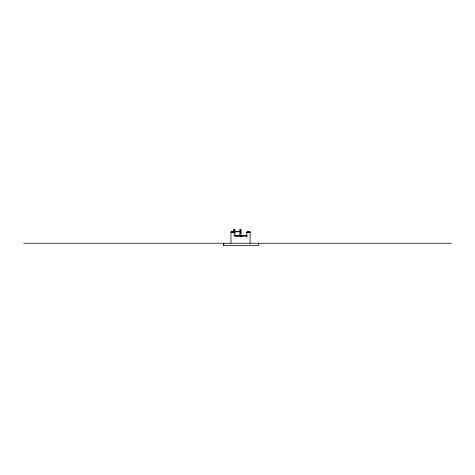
<?xml version="1.0" encoding="UTF-8"?>
<svg xmlns="http://www.w3.org/2000/svg" width="475" height="475" viewBox="0 0 475 475"><rect width="100%" height="100%" fill="white"/><g stroke="black" fill="none" stroke-linecap="round" stroke-linejoin="round"><path stroke-width="0.71" d="M234.288 230.832L234.205 231.212L234.377 230.844M233.7 229.847L234.935 229.847M239.869 229.847L241.104 229.847M234.935 231.557L235.386 231.711M239.869 231.557L239.418 231.711M234.935 231.711L239.869 231.711M234.175 231.913L230.957 231.913L230.957 243.2M250.088 231.913L246.869 231.913L246.875 236.063M246.869 232.412L249.286 232.412L249.286 231.913M249.464 232.412L250.088 232.412M233.7 236.063L234.353 236.063L234.353 235.6L235 235.6L235 236.063L244.744 236.063L244.744 235.6L245.397 235.6L245.397 236.063L247.344 236.063M23.75 243.23L451.25 243.23M258.78 243.23L258.78 245.355L223.707 245.355L223.707 243.23M250.034 231.913L250.088 243.2M249.874 231.913L249.874 232.412M249.618 231.913L249.618 232.412M249.048 231.913L249.048 232.412M248.894 231.913L248.894 232.412M248.775 231.913L248.775 232.412M248.478 231.913L248.478 232.412M248.188 231.913L248.188 232.412M248.063 231.913L248.063 232.412M247.914 231.913L247.914 232.412M247.677 231.913L247.677 232.412M247.344 231.913L247.344 232.412M247.089 231.913L247.083 232.412M246.691 236.063L246.691 235.6L246.044 235.6L246.044 236.063M244.097 236.063L244.097 235.6L243.443 235.6L243.443 236.063M242.796 236.063L242.796 235.6L242.149 235.6L242.149 236.063M241.496 236.063L241.496 235.6L240.73 235.6L240.73 236.063M241.348 235.6L241.353 236.063M241.104 236.051L241.104 229.645L240.855 229.847M240.849 235.6L240.849 236.063M240.196 236.063L240.196 235.6L239.548 235.6L239.548 236.063M240.118 229.847L239.869 229.645L239.869 235.6M240.077 235.6L240.077 236.063M238.973 231.711L238.521 231.711M238.901 236.063L238.901 235.6L238.248 235.6L238.248 236.063M238.076 231.711L237.625 231.711M237.601 236.063L237.601 235.6L236.948 235.6L236.948 236.063M237.179 231.711L236.728 231.711M236.283 231.711L235.832 231.711M236.301 236.063L236.301 235.6L235.653 235.6L235.653 236.063M234.935 235.6L234.935 229.645L234.692 229.847M234.122 231.913L234.175 232.412L231.177 232.412L231.177 231.913M233.949 229.847L233.7 229.645L233.7 232.412M233.961 231.913L233.961 232.412M233.368 231.913L233.368 232.412M233.136 231.913L233.136 232.412M232.982 231.913L232.982 232.412M232.566 231.913L232.566 232.412M232.269 231.913L232.269 232.412M232.15 231.913L232.15 232.412M231.996 231.913L231.996 232.412M231.764 231.913L231.764 232.412M231.58 231.913L231.58 232.412M231.432 231.913L231.432 232.412M223.79 243.23L223.737 245.355M234.211 232.091L234.43 232.388L234.223 232.061M234.211 233.047L234.43 233.344L234.223 233.017M240.374 230.915L240.599 231.212L240.403 230.862M240.374 232.091L240.599 232.388L240.386 232.061M240.374 233.047L240.599 233.344L240.386 233.017"/></g></svg>
